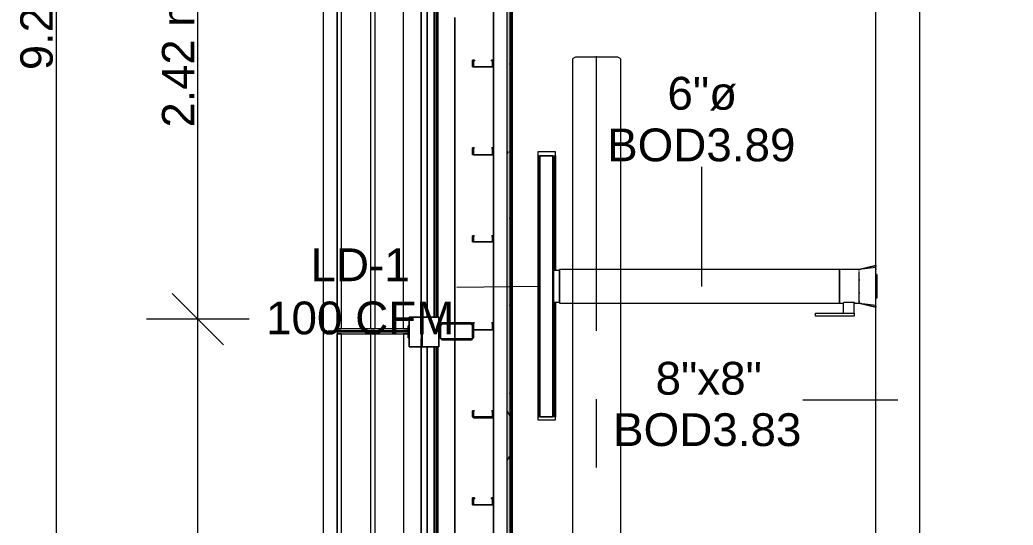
# Model space of a CAD drawing. Header units: metres. Extents: x -2 to 207, y -8 to 52.
# Drawn here: x 5.145 to 9.748, y 25.341 to 27.683 of the extents above; entities that cross this region are included whole.
import ezdxf

# ---------------------------------------------------------------- set-up
doc = ezdxf.new("R2010")
doc.units = ezdxf.units.M
doc.layers.add('HVAC - Ductos', color=5, linetype='Continuous', lineweight=0)
doc.layers.add('PDF_Text', color=7, linetype='Continuous', lineweight=0)
doc.layers.add('PDF_Geometry', color=7, linetype='Continuous', lineweight=0, true_color=0xaaaaaa)
doc.layers.add('PDF_Solid Fills', color=7, linetype='Continuous', lineweight=0, true_color=0xffffff)
doc.styles.add('PDF Helvetica', font='')
doc.styles.get('PDF Helvetica').set_extended_font_data('Helvetica')

msp = doc.modelspace()

# ---------------------------------------------------------------- hatches: boundary and pattern name
at = {"layer": 'PDF_Solid Fills', "lineweight": 0, "transparency": 33554559}
h = msp.add_hatch(color=256, dxfattribs=at)
h.paths.add_polyline_path([(7.4034, 34.4287), (7.4172, 34.4287), (7.4172, 46.7169), (7.4034, 46.7169)])
h.paths.add_polyline_path([(7.4034, 22.7362), (7.4172, 22.7362), (7.4172, 32.8984), (7.4034, 32.8984)])
h.paths.add_polyline_path([(7.4034, 21.2334), (7.4172, 21.2334), (7.4172, 22.7225), (7.4034, 22.7225)])
h.paths.add_polyline_path([(7.4172, 21.2151), (7.4034, 21.2151), (7.4034, 8.9224), (7.4172, 8.9224)])
h.paths.add_polyline_path([(7.4034, 32.9121), (7.4172, 32.9121), (7.4172, 34.4104), (7.4034, 34.4104)])
h = msp.add_hatch(color=256, dxfattribs=at)
h.paths.add_polyline_path([(7.101, 26.2045), (7.2385, 26.2), (7.2385, 26.2045)])
h.paths.add_polyline_path([(7.0964, 26.2091), (7.101, 26.2045), (7.101, 26.2091)])
h.paths.add_polyline_path([(7.2431, 26.2091), (7.2385, 26.2091), (7.2431, 26.2045)])
h.paths.add_polyline_path([(7.0918, 26.2091), (7.0964, 26.2688), (7.101, 26.2733), (7.2385, 26.2733), (7.2431, 26.2688), (7.2431, 26.2779), (7.0964, 26.2779), (7.0918, 26.2733)])
h.paths.add_polyline_path([(7.2476, 26.2688), (7.2431, 26.2688), (7.2431, 26.2091), (7.2476, 26.2679)])

# ---------------------------------------------------------------- linework, layer by layer
at = {"layer": 'HVAC - Ductos', "color": 252, "lineweight": 0, "true_color": 0x939598}
for points in [[(5.3142, 9.1378), (5.3142, 13.976), (5.3142, 23.1715), (5.3142, 32.3715), (5.3142, 41.567), (5.3142, 46.4007)], [(5.5569, 17.1787), (5.5707, 17.2061), (5.6119, 17.229), (5.6761, 17.2473), (5.7632, 17.2611), (5.864, 17.2703), (5.9693, 17.2748), (5.9693, 17.2794), (5.9693, 17.5727), (5.9693, 19.7856), (5.9693, 21.852), (5.9693, 23.1715), (5.9693, 26.2962), (5.9693, 28.7108), (5.9693, 32.3715), (5.9693, 38.3415), (5.9693, 41.567), (5.9693, 45.3515), (5.9693, 46.4007)], [(5.8502, 26.4153), (5.9693, 26.2962), (6.0884, 26.1771)], [(6.2075, 26.2962), (5.9693, 26.2962), (5.7311, 26.2962)]]:
    msp.add_lwpolyline(points, dxfattribs=at)
at = {"layer": 'HVAC - Ductos', "lineweight": 0}
for points in [[(9.1123, 26.507), (9.1123, 26.5024), (9.1123, 27.9502), (9.314, 27.9502), (9.314, 24.3123), (9.1123, 24.3123), (9.1123, 24.4543)], [(7.5729, 25.8426), (7.5684, 25.8426), (7.5638, 25.8426), (7.5454, 25.8426), (7.55, 25.8426), (7.55, 27.0522), (7.5454, 27.0522), (7.5638, 27.0522), (7.5684, 27.0522), (7.5729, 27.0522)], [(7.5454, 27.0522), (7.5454, 25.8426)], [(7.5592, 27.0522), (7.5638, 27.0522), (7.5684, 27.0522)], [(7.5958, 27.0522), (7.605, 27.0522), (7.6233, 27.0522), (7.6279, 27.0522), (7.6279, 26.5207)], [(7.6004, 27.0522), (7.605, 27.0522), (7.6096, 27.0522)], [(7.6233, 26.5207), (7.6233, 27.0522)], [(8.306, 26.4474), (8.306, 27.0018)], [(7.6462, 26.5207), (7.6462, 26.5253), (7.6462, 26.5207), (7.6462, 26.5115), (7.6462, 26.5024), (7.6462, 26.484), (7.6462, 26.4657), (7.6462, 26.4474), (7.6462, 26.429), (7.6462, 26.4108), (7.6462, 26.3924), (7.6462, 26.3832), (7.6462, 26.3741), (7.6462, 26.3695), (8.9429, 26.3695), (8.9611, 26.3695), (8.9611, 26.3237), (8.9657, 26.3237), (8.9703, 26.3237), (8.9749, 26.3237), (8.9795, 26.3237), (8.9887, 26.3237), (8.9933, 26.3237), (9.0024, 26.3237), (9.0069, 26.3237), (9.0115, 26.3237), (9.0115, 26.3695), (9.0345, 26.3695), (9.0345, 26.3741), (9.0345, 26.3787), (9.0345, 26.3832), (9.0345, 26.3924), (9.0345, 26.4108), (9.0345, 26.429), (9.0345, 26.4474), (9.0345, 26.4657), (9.0345, 26.484), (9.0345, 26.5024), (9.0345, 26.5115), (9.0345, 26.5161)], [(9.0345, 26.5207), (9.0345, 26.5253), (8.9429, 26.5253), (8.9429, 26.5207), (8.9429, 26.5115), (8.9429, 26.5024), (8.9429, 26.484), (8.9429, 26.4657), (8.9429, 26.4474), (8.9429, 26.429), (8.9429, 26.4108), (8.9429, 26.3924), (8.9429, 26.3832), (8.9429, 26.3741), (8.9429, 26.3695), (8.9429, 26.3741), (8.9429, 26.3832), (8.9429, 26.3924), (8.9429, 26.4108), (8.9429, 26.429), (8.9429, 26.4474), (8.9429, 26.4657), (8.9429, 26.484), (8.9429, 26.5024), (8.9429, 26.5115), (8.9429, 26.5207), (8.9429, 26.5253), (7.6462, 26.5253)], [(9.1123, 26.5437), (9.0345, 26.5253), (9.1123, 26.5437)], [(9.1123, 26.3787), (9.1123, 26.3924), (9.1123, 26.4153), (9.1123, 26.4382), (9.1123, 26.4612), (9.1123, 26.4794), (9.1123, 26.5024), (9.1123, 26.5207), (9.1123, 26.5299), (9.1123, 26.5345), (9.0345, 26.5253)], [(9.1123, 26.5299), (9.1123, 26.5253)], [(9.1123, 26.4703), (9.1123, 26.4657)], [(9.1169, 26.5024), (9.1169, 26.4794), (9.1169, 26.4612), (9.1169, 26.4382), (9.1169, 26.4153), (9.1169, 26.3924)], [(7.5454, 26.4474), (7.1697, 26.4428)], [(9.1123, 26.4062), (9.1123, 26.4016)], [(9.1123, 26.397), (9.1123, 26.3878)], [(9.1123, 24.5597), (9.1123, 26.3924)], [(7.6279, 26.3741), (7.6279, 25.8426), (7.6233, 25.8426), (7.605, 25.8426), (7.5958, 25.8426)], [(7.6233, 25.8426), (7.6233, 26.3741)], [(8.9611, 26.3695), (8.9657, 26.3741), (8.9749, 26.3741), (8.9841, 26.3741), (8.9933, 26.3741), (9.0024, 26.3741), (9.0069, 26.3741), (9.0115, 26.3741), (9.0115, 26.3695)], [(9.0345, 26.3695), (9.1123, 26.3604), (9.1123, 26.365), (9.1123, 26.3741)], [(9.2132, 25.9205), (8.7733, 25.9205)], [(7.5684, 25.8426), (7.5638, 25.8426), (7.5592, 25.8426)], [(7.6096, 25.8426), (7.605, 25.8426), (7.6004, 25.8426)]]:
    msp.add_lwpolyline(points, dxfattribs=at)
for points in [[(7.5454, 27.0705), (7.5454, 27.0522), (7.6279, 27.0522), (7.6279, 27.0705)], [(7.5546, 25.8426), (7.6142, 25.8426), (7.6142, 27.0522), (7.6187, 27.0522), (7.6187, 25.8426), (7.6142, 25.8426), (7.6142, 27.0522), (7.5546, 27.0522)], [(7.6187, 26.5207), (7.6187, 26.5115), (7.6187, 26.5024), (7.6187, 26.484), (7.6187, 26.4657), (7.6187, 26.4474), (7.6187, 26.429), (7.6187, 26.4108), (7.6187, 26.397), (7.6187, 26.3832), (7.6187, 26.3741), (7.6462, 26.3741), (7.6462, 26.3832), (7.6462, 26.397), (7.6462, 26.4108), (7.6462, 26.429), (7.6462, 26.4474), (7.6462, 26.4657), (7.6462, 26.484), (7.6462, 26.5024), (7.6462, 26.5115), (7.6462, 26.5207)], [(9.1123, 26.5391), (9.1123, 26.5437)], [(9.0345, 26.4794), (9.0345, 26.4749)], [(9.0345, 26.4199), (9.0345, 26.4153)], [(9.0345, 26.3787), (9.0345, 26.3741)], [(9.1123, 26.3512), (9.0345, 26.3695), (9.1123, 26.3512), (9.1123, 26.3558)], [(8.8328, 26.3099), (8.8328, 26.3237), (9.0115, 26.3237), (9.0115, 26.3099)], [(7.5454, 25.8288), (7.6279, 25.8288), (7.6279, 25.8426), (7.5454, 25.8426)]]:
    msp.add_lwpolyline(points, close=True, dxfattribs=at)
at = {"layer": 'PDF_Geometry', "lineweight": 0}
for points in [[(8.1777, 34.4104), (8.4709, 34.4104), (8.4709, 34.4287), (7.4172, 34.4287), (7.4172, 46.7169), (7.3393, 46.7169), (7.3393, 8.9224)], [(9.4102, 8.8766), (9.0069, 8.8766), (8.5992, 8.8766), (8.196, 8.8766), (7.4034, 8.8766), (7.4034, 8.8903), (7.4034, 8.9087), (7.4034, 8.9224), (7.4034, 21.2151), (7.4034, 21.2197), (7.4034, 21.2334), (7.4034, 22.7225), (7.4034, 22.7362), (7.4034, 32.8984), (7.4034, 32.9121), (7.4034, 34.4104), (7.4034, 34.4287), (7.4034, 46.7169)], [(7.4172, 8.9224), (7.4172, 21.2151), (8.448, 21.2151), (8.448, 21.2334), (7.4172, 21.2334), (7.4172, 22.7225), (14.4684, 22.7225), (14.4684, 22.7362), (7.4172, 22.7362), (7.4172, 32.8984), (9.0115, 32.8984), (9.0115, 32.9121), (7.4172, 32.9121), (7.4172, 34.4104), (7.7424, 34.4104)], [(7.4172, 22.7362), (7.4172, 23.0707), (7.4172, 22.7362), (7.4172, 23.0707), (7.5134, 23.0707), (7.4172, 23.0707), (7.4172, 22.7362), (7.4172, 32.8984), (7.4172, 32.4724), (7.4172, 32.8984), (7.4172, 32.4724), (7.4172, 32.8984), (9.0115, 32.8984), (9.0115, 32.9121), (9.3918, 32.9121), (9.3918, 32.8984), (21.3547, 32.8984)], [(7.3393, 23.2723), (7.3393, 32.2661)], [(7.4172, 32.2661), (7.4172, 23.2723)], [(7.4172, 32.2661), (7.4172, 23.2723)], [(7.4172, 23.2723), (7.4172, 32.2661)], [(7.4172, 32.2661), (7.4172, 23.2723)], [(7.4217, 23.2723), (7.4217, 32.2661)], [(6.5695, 29.3064), (6.5604, 29.3064), (6.5558, 29.3064), (6.5512, 29.3064), (6.5512, 26.2366), (6.5558, 26.2366), (6.5604, 26.2366), (6.5695, 26.2366)], [(6.6153, 29.3064), (6.6153, 29.3018), (6.6153, 29.3064), (6.6153, 29.3018), (6.6153, 29.3064), (6.6153, 26.2366), (6.9452, 26.2366), (6.9452, 26.2412), (6.9269, 26.2412), (6.9452, 26.2412)], [(6.6336, 29.2927), (6.6153, 29.2927), (6.6153, 26.2504), (6.6153, 29.2927), (6.6336, 29.2927), (6.6336, 26.2504), (6.6153, 26.2504), (6.6153, 29.2927), (6.6153, 26.2504), (6.6336, 26.2504)], [(6.6153, 23.1852), (6.6153, 26.2275), (6.9452, 26.2275), (6.9452, 26.2229), (6.9452, 26.2275), (6.9452, 26.2137), (6.9452, 26.2275), (6.9452, 26.2137), (6.9452, 26.2183), (6.9452, 26.2137), (6.9452, 26.2642), (6.9452, 26.255), (6.9452, 26.2642), (6.9452, 26.2504), (6.9452, 26.2642), (6.9498, 26.2642), (6.9452, 26.2642), (6.9452, 26.255), (6.9452, 26.2642), (6.9452, 26.2504), (6.6153, 26.2504), (6.6153, 29.2927)], [(6.9223, 26.2504), (6.9223, 29.2927), (6.9452, 29.2927), (6.9452, 29.2881), (6.9452, 29.2927)], [(7.9303, 23.506), (7.9303, 27.492), (7.9303, 27.4966), (7.9303, 27.5012), (7.9257, 27.5058), (7.9165, 27.5104), (7.9119, 27.5104), (7.9028, 27.5104), (7.7332, 27.5104), (7.7241, 27.5104), (7.7195, 27.5104), (7.7104, 27.5058), (7.7058, 27.5012), (7.7058, 27.4966), (7.7058, 27.492), (7.7058, 23.506)], [(7.8157, 27.515), (7.8157, 26.2412)], [(7.7058, 27.4095), (7.7058, 27.1759)], [(7.9303, 27.1759), (7.9303, 27.4095)], [(7.7058, 27.1759), (7.7058, 23.4968), (7.5134, 23.4968), (7.5134, 23.4922), (7.5134, 23.4785), (7.5134, 22.9057), (7.5271, 22.9057), (7.5271, 23.4785), (7.5134, 23.4785), (7.7058, 23.4785), (7.5271, 23.4785), (7.5271, 23.4143), (7.5271, 22.9699), (7.5912, 22.9699), (7.5912, 23.4143), (7.5271, 23.4143), (7.5912, 23.4143), (7.7058, 23.4143)], [(7.9303, 23.4968), (7.9303, 27.1759)], [(6.9498, 26.3054), (6.9498, 26.2642)], [(6.9498, 26.3054), (6.9498, 26.2642)], [(6.9498, 26.3054), (6.9498, 26.2642)], [(6.9498, 26.3054), (6.9498, 26.2642)], [(6.5558, 26.2504), (6.5512, 26.2504), (6.5512, 26.2412), (6.5558, 26.2412)], [(6.5695, 26.2412), (6.5604, 26.2412), (6.5558, 26.2412), (6.5512, 26.2412), (6.5512, 23.1715), (6.5558, 23.1715), (6.5604, 23.1715), (6.5695, 23.1715)], [(6.5741, 26.2412), (6.5833, 26.2412), (6.6016, 26.2412), (6.6153, 26.2412), (6.6153, 26.2366), (6.6016, 26.2366), (6.5833, 26.2366), (6.5741, 26.2366)], [(6.6153, 26.2412), (6.6153, 26.2366), (6.6153, 26.2412), (6.6153, 26.2366), (6.6153, 26.2412), (6.6153, 23.1715), (6.9452, 23.1715), (6.9452, 23.1761), (6.9269, 23.1761), (6.9452, 23.1761)], [(6.9452, 26.2366), (6.9452, 26.2412), (6.9452, 26.2366), (6.9269, 26.2366), (6.9452, 26.2366), (6.9452, 26.2412), (6.6153, 26.2412), (6.6153, 26.2366)], [(6.6153, 26.2366), (6.6153, 26.2412), (6.6153, 26.2366)], [(6.6153, 26.2366), (6.6153, 26.2412), (6.6153, 26.2366)], [(6.7711, 26.2504), (6.7895, 26.2504)], [(6.9223, 26.2275), (6.9452, 26.2275), (6.9452, 26.2229), (6.9452, 26.2275), (6.9452, 26.2137), (6.9452, 26.2183), (6.9452, 26.2137), (6.9452, 26.2091), (6.9498, 26.2091), (6.9452, 26.2091), (6.9498, 26.2091), (6.9452, 26.2091), (6.9498, 26.2091), (6.9452, 26.2091), (6.9498, 26.2091), (6.9452, 26.2091), (6.9452, 26.2137), (6.9452, 26.2642), (6.9452, 26.255), (6.9452, 26.2642), (6.9452, 26.2504), (6.9223, 26.2504), (6.9452, 26.2504)], [(6.9498, 26.2642), (6.9452, 26.2642)], [(6.9498, 26.2642), (6.9452, 26.2642)], [(6.9498, 26.2642), (6.9452, 26.2642)], [(6.9498, 26.2642), (6.9452, 26.2642)], [(6.9498, 26.2642), (6.9498, 26.2688)], [(6.9498, 26.2642), (6.9498, 26.2688)], [(6.9498, 26.2642), (6.9498, 26.2688)], [(6.9498, 26.2642), (6.9498, 26.2688)], [(7.2431, 26.2688), (7.2431, 26.2733), (7.2385, 26.2779), (7.101, 26.2779), (7.0964, 26.2733), (7.0918, 26.2688), (7.0918, 26.2091), (7.0964, 26.2045), (7.101, 26.2), (7.2385, 26.2), (7.2431, 26.2045), (7.2476, 26.2091), (7.2476, 26.2458)], [(7.1514, 26.2733), (7.156, 26.2779)], [(7.1606, 26.2779), (7.2385, 26.2779), (7.2431, 26.2733)], [(7.1606, 26.2045), (7.2385, 26.2045), (7.2431, 26.2091), (7.2431, 26.2688), (7.2385, 26.2688), (7.2385, 26.2733), (7.1606, 26.2733)], [(7.2431, 26.2688), (7.2431, 26.2779), (7.2522, 26.2779), (7.2476, 26.2779), (7.2476, 26.2458), (7.3347, 26.2458), (7.3347, 26.2779), (7.3301, 26.2779), (7.3347, 26.2779), (7.3347, 26.2458), (7.2476, 26.2458), (7.2476, 26.2091), (7.2431, 26.2045)], [(6.5558, 26.2366), (6.5512, 26.2366), (6.5512, 26.2275), (6.5558, 26.2275)], [(6.6336, 26.2275), (6.6153, 26.2275), (6.6153, 23.1852), (6.6153, 26.2275), (6.6336, 26.2275), (6.6336, 23.1852), (6.6153, 23.1852), (6.6153, 26.2275), (6.6153, 23.1852), (6.6336, 23.1852)], [(6.7895, 26.2275), (6.7711, 26.2275)], [(6.9452, 26.2275), (6.9452, 26.2229), (6.9452, 26.2275), (6.9223, 26.2275), (6.9223, 23.1852), (6.9452, 23.1852), (6.9452, 23.199), (6.9452, 23.1898), (6.9452, 23.199), (6.9452, 23.1898), (6.9452, 23.199), (6.9452, 23.1852)], [(6.9452, 26.2091), (6.9498, 26.2091)], [(6.9452, 26.2091), (6.9498, 26.2091)], [(6.9452, 26.2091), (6.9498, 26.2091)], [(6.9452, 26.2091), (6.9498, 26.2091)], [(6.9498, 26.2045), (6.9498, 26.2091)], [(6.9498, 26.2045), (6.9498, 26.2091)], [(6.9498, 26.2045), (6.9498, 26.2091)], [(6.9498, 26.2045), (6.9498, 26.2091)], [(7.0048, 26.2045), (7.0048, 26.1679)], [(7.0048, 26.2045), (7.0048, 26.1679)], [(7.0918, 26.2137), (7.0964, 26.2183)], [(7.2431, 26.2), (7.2385, 26.2), (7.1606, 26.2)], [(7.8157, 25.9251), (7.8157, 25.6089)]]:
    msp.add_lwpolyline(points, dxfattribs=at)
for points in [[(7.4263, 32.2661), (7.4263, 23.2723)], [(6.7895, 26.2504), (6.7711, 26.2504), (6.7711, 29.2927), (6.7895, 29.2927)], [(7.0048, 27.7715), (7.0048, 29.2376), (7.0048, 27.7715), (7.0048, 26.3054)], [(7.0322, 27.7715), (7.0322, 26.3054)], [(7.0644, 27.7715), (7.0644, 26.3054)], [(7.0735, 27.7715), (7.0735, 26.3054)], [(7.0826, 27.7715), (7.0826, 26.3054)], [(7.1606, 26.2779), (7.1606, 27.6936)], [(7.2431, 27.4966), (7.2431, 27.4646), (7.2476, 27.4646), (7.3347, 27.4646), (7.3347, 27.4966), (7.3301, 27.4966), (7.3301, 27.492), (7.3347, 27.492), (7.3347, 27.4646), (7.2476, 27.4646), (7.2476, 27.492), (7.2522, 27.492), (7.2522, 27.4966)], [(7.2522, 27.4966), (7.2522, 27.492), (7.2476, 27.492), (7.2476, 27.4646), (7.3347, 27.4646), (7.3347, 27.492), (7.3301, 27.492), (7.3301, 27.4966), (7.3347, 27.4966), (7.3347, 27.4646), (7.2476, 27.4646), (7.2431, 27.4646), (7.2431, 27.4966)], [(7.2431, 27.0889), (7.2431, 27.0614), (7.2476, 27.0568), (7.3347, 27.0568), (7.3347, 27.0614), (7.3347, 27.0889), (7.3301, 27.0889), (7.3347, 27.0889), (7.3347, 27.0614), (7.3347, 27.0568), (7.2476, 27.0568), (7.2476, 27.0614), (7.2476, 27.0889), (7.2522, 27.0889)], [(7.2522, 27.0889), (7.2476, 27.0889), (7.2476, 27.0614), (7.2476, 27.0568), (7.3347, 27.0568), (7.3347, 27.0614), (7.3347, 27.0889), (7.3301, 27.0889), (7.3347, 27.0889), (7.3347, 27.0614), (7.3347, 27.0568), (7.2476, 27.0568), (7.2431, 27.0568), (7.2431, 27.0614), (7.2431, 27.0889)], [(7.2431, 26.6811), (7.2431, 26.6536), (7.2476, 26.6536), (7.3347, 26.6536), (7.3347, 26.6811), (7.3301, 26.6811), (7.3347, 26.6811), (7.3347, 26.6536), (7.2476, 26.6536), (7.2476, 26.6811), (7.2522, 26.6811)], [(7.2522, 26.6811), (7.2476, 26.6811), (7.2476, 26.6536), (7.3347, 26.6536), (7.3347, 26.6811), (7.3301, 26.6811), (7.3347, 26.6811), (7.3347, 26.6536), (7.2476, 26.6536), (7.2431, 26.6536), (7.2431, 26.6811)], [(7.0048, 26.1679), (7.0094, 26.1679), (7.014, 26.1679), (7.0826, 26.1679), (7.0872, 26.1679), (7.0872, 26.3054), (7.0826, 26.3054), (7.014, 26.3054), (7.0094, 26.3054), (7.0048, 26.3054), (7.0048, 26.1679), (7.0002, 26.1679), (6.9544, 26.1679), (6.9498, 26.1679), (6.9498, 26.3054), (6.9544, 26.3054), (7.0002, 26.3054), (7.0048, 26.3054)], [(7.0872, 26.3054), (7.0826, 26.3054), (7.014, 26.3054), (7.0094, 26.3054), (7.0048, 26.3054), (7.0002, 26.3054), (6.9544, 26.3054), (6.9498, 26.3054), (6.9498, 26.1679), (6.9544, 26.1679), (7.0002, 26.1679), (7.0048, 26.1679), (7.0094, 26.1679), (7.014, 26.1679), (7.0826, 26.1679), (7.0872, 26.1679)], [(7.0002, 26.3054), (6.9544, 26.3054)], [(7.0002, 26.3054), (6.9544, 26.3054)], [(7.0048, 26.2688), (7.0048, 26.3054)], [(7.0048, 26.2688), (7.0048, 26.3054)], [(7.0094, 26.3054), (7.0094, 26.1679)], [(7.0094, 26.3054), (7.0094, 26.2688)], [(7.0826, 26.3054), (7.014, 26.3054)], [(7.0872, 26.3054), (7.0872, 26.1679)], [(6.6336, 26.2366), (6.6336, 26.2412)], [(6.7711, 26.2412), (6.7711, 26.2366)], [(6.7895, 26.2366), (6.7895, 26.2412)], [(6.9223, 26.2412), (6.9223, 26.2366)], [(6.9498, 26.2688), (6.9498, 26.2733), (6.9498, 26.2688), (6.9498, 26.2642), (6.9452, 26.2642), (6.9498, 26.2642), (6.9498, 26.2688), (6.9498, 26.2733)], [(6.9452, 26.2642), (6.9498, 26.2642)], [(6.9452, 26.2642), (6.9498, 26.2642)], [(7.0872, 26.2045), (7.0872, 26.2091), (7.0872, 26.2642), (7.0872, 26.2688), (7.0872, 26.2733), (7.0872, 26.2688), (7.0872, 26.2733), (7.0872, 26.2688), (7.0872, 26.2642), (7.0872, 26.2091)], [(7.0872, 26.2045), (7.0872, 26.2091), (7.0872, 26.2642), (7.0872, 26.2688), (7.0872, 26.2642), (7.0872, 26.2091)], [(7.0964, 26.2091), (7.0964, 26.2688), (7.101, 26.2688), (7.101, 26.2733), (7.2385, 26.2733), (7.2385, 26.2688), (7.2431, 26.2688), (7.2431, 26.2091), (7.2385, 26.2045), (7.101, 26.2045)], [(7.1606, 26.2366), (7.1606, 26.2733), (7.1606, 26.2366), (7.1606, 26.2045)], [(7.2431, 26.2779), (7.2431, 26.2458), (7.2476, 26.2458), (7.3347, 26.2458), (7.3347, 26.2779), (7.3301, 26.2779), (7.3347, 26.2779), (7.3347, 26.2458), (7.2476, 26.2458), (7.2476, 26.2779), (7.2522, 26.2779)], [(6.7895, 23.1852), (6.7711, 23.1852), (6.7711, 26.2275), (6.7895, 26.2275)], [(6.9452, 26.2183), (6.9452, 26.2137)], [(6.9498, 26.1679), (6.9498, 26.2137)], [(6.9498, 26.1679), (6.9498, 26.2137)], [(6.9498, 26.2091), (6.9498, 26.2045)], [(7.0048, 26.1679), (7.0048, 26.2045)], [(7.0094, 26.2045), (7.0094, 26.1679)], [(7.1606, 24.743), (7.1606, 26.2)], [(6.9544, 26.1679), (7.0002, 26.1679)], [(6.9544, 26.1679), (7.0002, 26.1679)], [(7.0048, 24.7064), (7.0048, 23.2403), (7.0048, 24.7064), (7.0048, 26.1679)], [(7.014, 26.1679), (7.0826, 26.1679)], [(7.0322, 26.1679), (7.0322, 24.7064)], [(7.0644, 26.1679), (7.0644, 24.7064)], [(7.0735, 26.1679), (7.0735, 24.7064)], [(7.0826, 26.1679), (7.0826, 24.7064)], [(7.2431, 25.8701), (7.2431, 25.8426), (7.2476, 25.838), (7.3347, 25.838), (7.3347, 25.8426), (7.3347, 25.8701), (7.3301, 25.8701), (7.3347, 25.8701), (7.3347, 25.8426), (7.2476, 25.8426), (7.2476, 25.8701), (7.2522, 25.8701)], [(7.2522, 25.8701), (7.2476, 25.8701), (7.2476, 25.8426), (7.3347, 25.8426), (7.3347, 25.8701), (7.3301, 25.8701), (7.3347, 25.8701), (7.3347, 25.8426), (7.3347, 25.838), (7.2476, 25.838), (7.2431, 25.8426), (7.2431, 25.8701)], [(7.2431, 25.4669), (7.2431, 25.4349), (7.2476, 25.4349), (7.3347, 25.4349), (7.3347, 25.4669), (7.3301, 25.4669), (7.3301, 25.4623), (7.3347, 25.4623), (7.3347, 25.4349), (7.2476, 25.4349), (7.2476, 25.4623), (7.2522, 25.4623), (7.2522, 25.4669)], [(7.2522, 25.4669), (7.2522, 25.4623), (7.2476, 25.4623), (7.2476, 25.4349), (7.3347, 25.4349), (7.3347, 25.4623), (7.3301, 25.4623), (7.3301, 25.4669), (7.3347, 25.4669), (7.3347, 25.4349), (7.2476, 25.4349), (7.2431, 25.4349), (7.2431, 25.4669)]]:
    msp.add_lwpolyline(points, close=True, dxfattribs=at)
at = {"layer": 'PDF_Geometry', "color": 254, "lineweight": 0, "true_color": 0xd2d2d2}
for points in [[(7.2431, 27.492), (7.2476, 27.4966)], [(7.3347, 27.0797), (7.3347, 27.0843)], [(7.2431, 25.8655), (7.2476, 25.8655)], [(7.3163, 25.4349), (7.3209, 25.4349)]]:
    msp.add_lwpolyline(points, dxfattribs=at)
at = {"layer": 'PDF_Geometry', "color": 7, "lineweight": 0, "true_color": 0xffffff}
for points in [[(7.4126, 27.4783), (7.4172, 27.4783)], [(7.408, 27.0705), (7.4034, 27.0614)], [(7.4126, 27.0705), (7.4172, 27.0705)], [(7.4126, 26.7635), (7.4172, 26.7635)], [(7.4126, 26.3604), (7.4172, 26.3604)], [(7.4126, 25.9526), (7.4172, 25.9526)], [(7.4172, 25.8472), (7.4034, 25.8701)], [(7.4126, 25.6593), (7.4034, 25.641)], [(7.4126, 25.6502), (7.4172, 25.6502)]]:
    msp.add_lwpolyline(points, dxfattribs=at)

# ---------------------------------------------------------------- texts
at = {"layer": 'PDF_Text', "color": 252, "lineweight": 0, "true_color": 0x939598, "char_height": 0.15002, "attachment_point": 4, "rotation": 90, "style": 'PDF Helvetica'}
for s, insert in [('9.20 m', (5.2231, 27.4498)), ('2.42 m', (5.8783, 27.1841))]:
    msp.add_mtext(s, dxfattribs=dict(at, insert=insert))
at = {"layer": 'PDF_Text', "lineweight": 0, "char_height": 0.1519, "attachment_point": 4, "style": 'PDF Helvetica'}
for s, insert in [('6"ø', (8.1461, 27.3403)), ('BOD3.89', (7.8666, 27.102)), ('LD-1', (6.492, 26.5476)), ('100 CFM', (6.2858, 26.3002)), ('8"x8"', (8.0911, 26.0207)), ('BOD3.83', (7.8941, 25.7825))]:
    msp.add_mtext(s, dxfattribs=dict(at, insert=insert))

doc.saveas('drawing.dxf')
